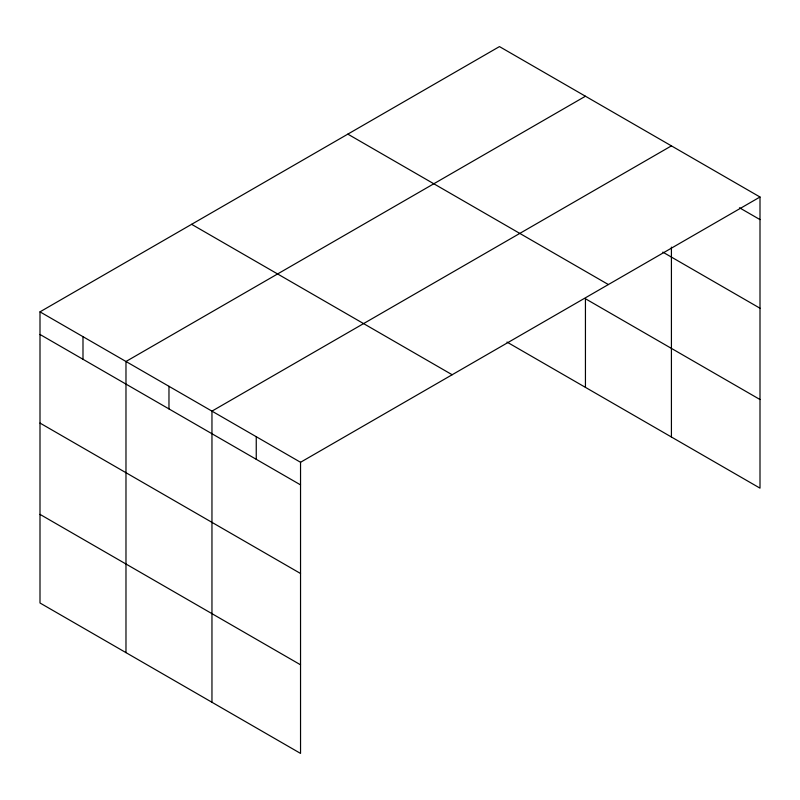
<?xml version="1.0" encoding="UTF-8"?>
<svg xmlns="http://www.w3.org/2000/svg" width="800" height="800" viewBox="0 0 800 800"><rect width="100%" height="100%" fill="white"/><g stroke="black" fill="none" stroke-linecap="round" stroke-linejoin="round"><path stroke-width="1.2" d="M40 311.85L300.54 462.28L300.54 753.41L40 602.99L40 311.85L499.46 46.59L760 197.01L760 488.15L506.98 342.07M585.44 96.23L125.98 361.49L125.98 652.63M671.42 145.87L211.96 411.13L211.96 702.27M300.54 462.28L760 197.01M739.47 207.76L760 219.61M662.82 252.12L760 308.23M347.84 134.13L608.38 284.55M760 399.53L585.44 298.75L585.44 387.36M191.62 224.32L452.16 374.74M40 334.46L300.54 484.88M40 423.07L300.54 573.5M40 514.37L300.54 664.8M671.42 247.1L671.42 437M256.25 436.7L256.25 459.31M168.97 386.31L168.97 408.92M82.99 336.67L82.99 359.28"/></g></svg>
